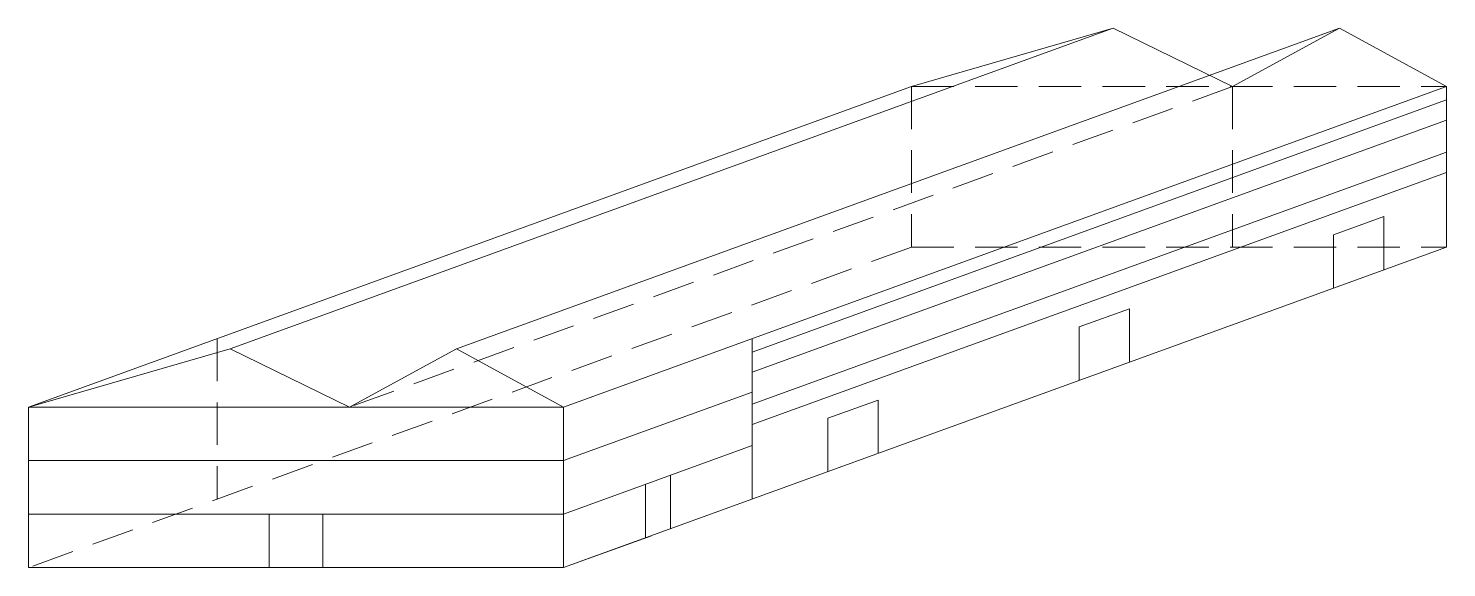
# Model space of a CAD drawing. Header units: millimetres. Extents: x 0 to 106, y 0 to 40.
import ezdxf

# ---------------------------------------------------------------- set-up
doc = ezdxf.new("R2010")
doc.units = ezdxf.units.MM
doc.linetypes.add('HIDDEN2', pattern=[4.7625, 3.175, -1.5875])

msp = doc.modelspace()

# ---------------------------------------------------------------- linework, layer by layer
at = {"lineweight": 13}
for p, q in [((15.08, 16.36), (81.07, 40.32)), ((32, 16.36), (97.99, 40.32)), ((65.99, 35.96), (81.07, 40.32)), ((81.07, 40.32), (89.99, 35.96)), ((89.99, 35.96), (97.99, 40.32)), ((97.99, 40.32), (105.99, 35.96)), ((65.99, 35.96), (0, 12)), ((105.99, 35.96), (40, 12)), ((105.99, 23.96), (105.99, 35.96)), ((105.99, 34.96), (54.1, 16.12)), ((105.99, 33.46), (54.1, 14.62)), ((105.99, 31.05), (54.1, 12.21)), ((105.99, 29.55), (54.1, 10.71)), ((97.53, 24.89), (101.29, 26.25)), ((101.29, 22.25), (101.29, 26.25)), ((97.53, 20.89), (97.53, 24.89)), ((40, 0), (105.99, 23.96)), ((78.54, 17.99), (82.3, 19.36)), ((82.3, 19.36), (82.3, 15.36)), ((54.1, 17.12), (54.1, 13.12)), ((78.54, 17.99), (78.54, 13.99)), ((0, 12), (15.08, 16.36)), ((15.08, 16.36), (24, 12)), ((24, 12), (32, 16.36)), ((32, 16.36), (40, 12)), ((54.1, 13.12), (40, 8)), ((54.1, 13.12), (54.1, 9.12)), ((0, 12), (40, 12)), ((0, 12), (0, 8)), ((40, 12), (40, 8)), ((59.74, 11.17), (63.5, 12.53)), ((63.5, 12.53), (63.5, 8.53)), ((59.74, 11.17), (59.74, 7.17)), ((54.1, 9.12), (40, 4)), ((54.1, 9.12), (54.1, 5.12)), ((0, 8), (40, 8)), ((0, 8), (0, 4)), ((40, 8), (40, 4)), ((47.99, 2.9), (47.99, 6.9)), ((46.11, 2.22), (46.11, 6.22)), ((0, 4), (40, 4)), ((0, 4), (0, 0)), ((18, 0), (18, 4)), ((22, 0), (22, 4)), ((40, 4), (40, 0)), ((40, 0), (46.58, 2.39)), ((0, 0), (40, 0))]:
    msp.add_line(p, q, dxfattribs=at)
at = {"linetype": 'HIDDEN2', "lineweight": 13}
for p, q in [((89.99, 35.96), (24, 12)), ((65.99, 35.96), (65.99, 23.96)), ((65.99, 35.96), (105.99, 35.96)), ((89.99, 35.96), (89.99, 23.96)), ((65.99, 23.96), (0, 0)), ((65.99, 23.96), (105.99, 23.96)), ((14.1, 17.12), (14.1, 5.12))]:
    msp.add_line(p, q, dxfattribs=at)

doc.saveas('drawing.dxf')
